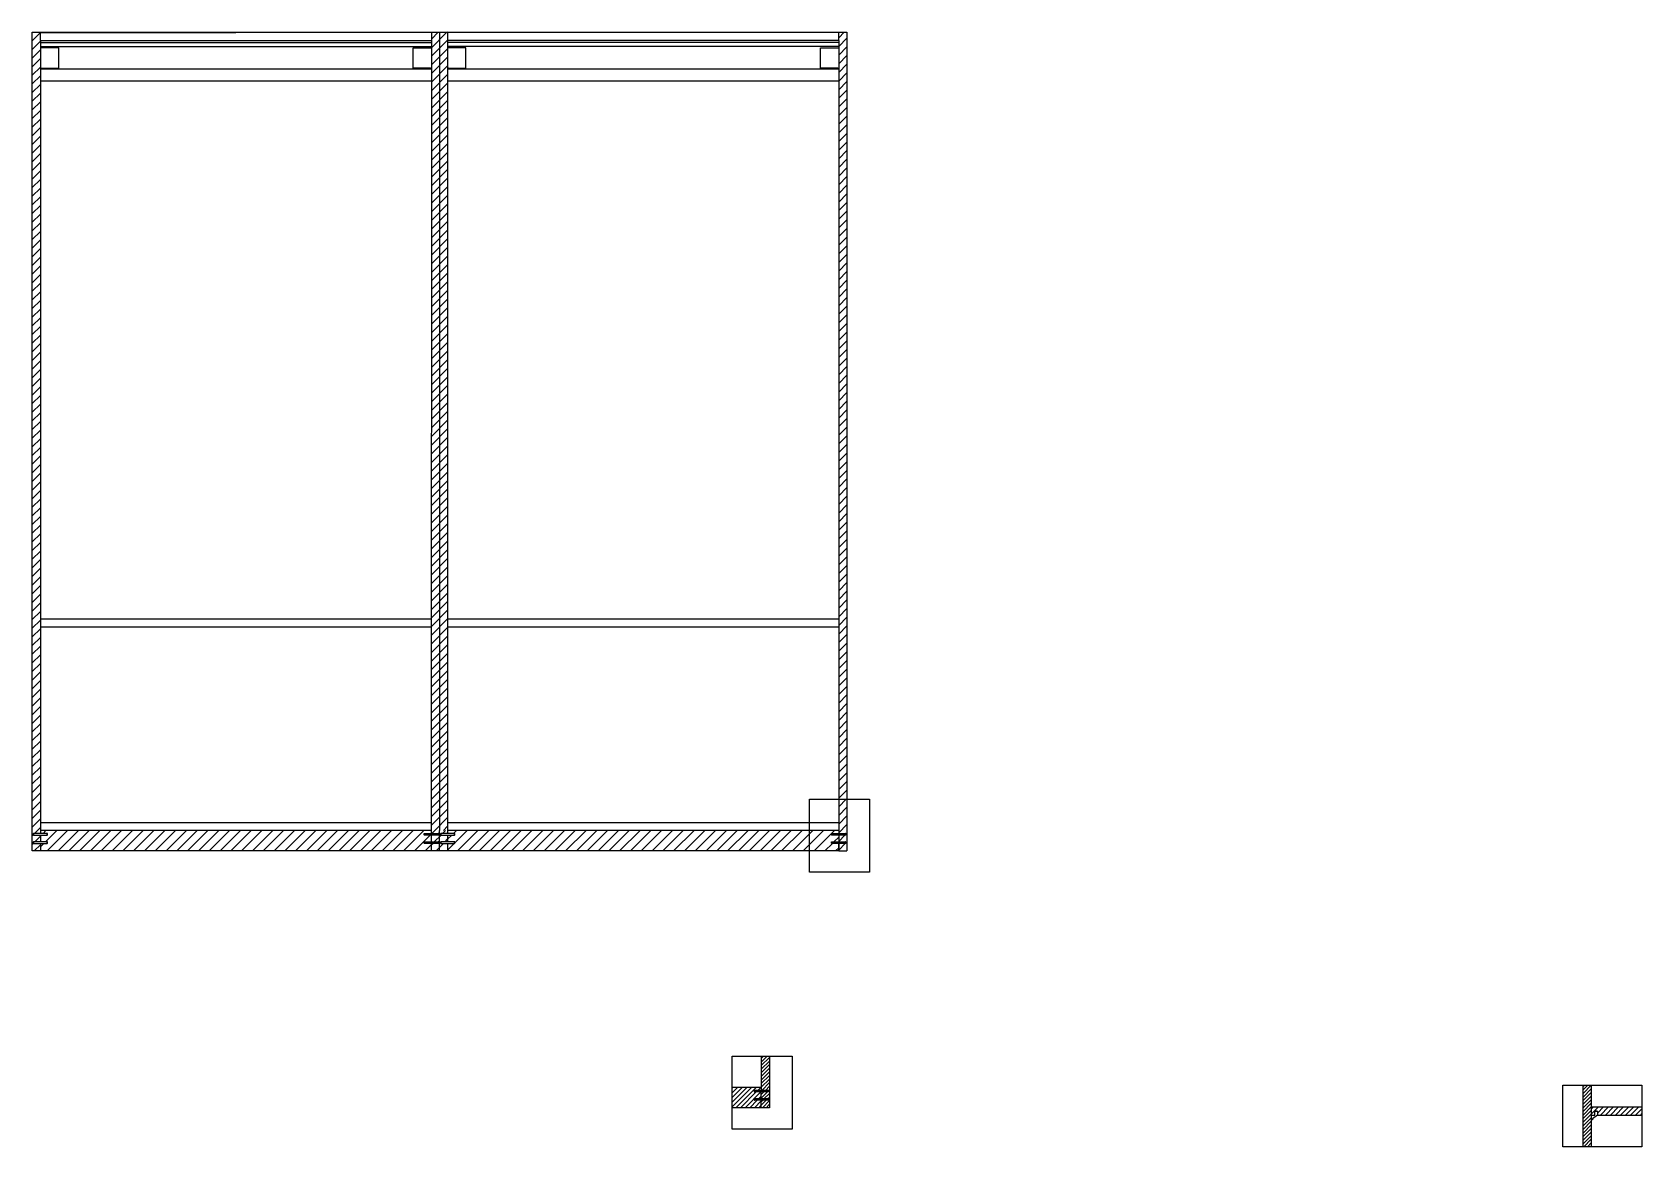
# Model space of a CAD drawing. Header units: inches. Extents: x -32 to 2461, y 586 to 3383.
# Drawn here: x 1476 to 1871.2, y 786.6 to 1060.2 of the extents above; entities that cross this region are included whole.
import ezdxf

# ---------------------------------------------------------------- set-up
doc = ezdxf.new("R2010")
doc.units = ezdxf.units.IN
doc.header["$MEASUREMENT"] = 0
doc.layers.get('0').update_dxf_attribs({"color": 11})
for name, color, linetype in [('dettagli', 141, 'Continuous'), ('particolari', 30, 'Continuous'), ('Viti', 41, 'Continuous')]:
    doc.layers.add(name, color=color, linetype=linetype)

# ---------------------------------------------------------------- blocks, each defined once
blk = doc.blocks.new('101356 no dettaglio')
at = {"layer": 'dettagli'}
for points in [[(772.94, 827.31, -0.156305), (772.94, 827.33), (773, 827.41, -0.251337), (773.06, 827.44), (773.31, 827.44, -0.250678), (773.38, 827.41), (773.43, 827.33, -0.146167), (773.44, 827.31)], [(772.94, 823.02, 0.149793), (772.94, 823), (773, 822.92, 0.251337), (773.06, 822.88), (773.31, 822.88, 0.250678), (773.38, 822.92), (773.43, 822.99, 0.152471), (773.44, 823.02)]]:
    blk.add_lwpolyline(points, format="xyb", dxfattribs=at)
for points in [[(772.94, 827.32), (773.43, 827.32)], [(772.94, 823.02), (772.94, 827.31)], [(773.44, 827.31), (773.44, 823.02)], [(773.43, 823.01), (772.94, 823.01)]]:
    blk.add_lwpolyline(points, dxfattribs=at)
blk = doc.blocks.new('101356 dettaglio')
for p, q in [((773.8, 827.22), (773.81, 823.12)), ((773.93, 827.22), (773.93, 823.12)), ((774.05, 827.22), (774.05, 823.12))]:
    blk.add_line(p, q)
for points in [[(773.68, 827.33, -0.156305), (773.68, 827.35), (773.74, 827.43, -0.251337), (773.81, 827.47), (774.05, 827.47, -0.250678), (774.12, 827.43), (774.17, 827.35, -0.146167), (774.18, 827.33)], [(773.68, 823.04, 0.149793), (773.68, 823.02), (773.74, 822.94, 0.251337), (773.81, 822.9), (774.05, 822.9, 0.250678), (774.12, 822.94), (774.17, 823.02, 0.152471), (774.18, 823.04)]]:
    blk.add_lwpolyline(points, format="xyb")
for points in [[(773.68, 827.34), (774.18, 827.34)], [(773.68, 823.04), (773.68, 827.33)], [(774.18, 827.33), (774.18, 823.04)], [(774.18, 823.03), (773.68, 823.03)]]:
    blk.add_lwpolyline(points)

msp = doc.modelspace()

# ---------------------------------------------------------------- hatches: boundary and pattern name
h = msp.add_hatch()
h.set_pattern_fill('ANSI31', color=61, scale=12)
h.paths.add_polyline_path([(1478.02, 1058.22), (1478.02, 1060.22), (1476.02, 1060.22), (1476.02, 859.22), (1478.02, 859.22), (1478.02, 861.06), (1476.24, 861.06), (1476.24, 861.45), (1478.02, 861.45), (1478.02, 863.1), (1476.24, 863.1), (1476.24, 863.49), (1478.02, 863.49)])
h = msp.add_hatch()
h.set_pattern_fill('ANSI31', color=61, scale=12)
h.paths.add_polyline_path([(1576.02, 1060.22), (1574.02, 1060.22), (1574.01, 864.22), (1576.02, 864.22)])
h.paths.add_polyline_path([(1578.02, 1060.22), (1576.02, 1060.22), (1576.02, 864.22), (1578.02, 864.23)])
h = msp.add_hatch()
h.set_pattern_fill('ANSI31', color=61, scale=12)
h.paths.add_polyline_path([(1676.02, 1060.22), (1674.02, 1060.22), (1674.02, 1058.22), (1674.02, 871.88), (1676.02, 871.88)])
h = msp.add_hatch()
h.set_pattern_fill('ANSI31', color=61, scale=12)
h.paths.add_polyline_path([(1676.02, 871.88), (1674.02, 871.88), (1674.02, 863.49), (1675.69, 863.49), (1675.76, 863.45, -0.250678), (1675.79, 863.39), (1675.79, 863.2, -0.251337), (1675.76, 863.15), (1675.69, 863.1), (1674.02, 863.1), (1674.02, 861.45), (1675.69, 861.45), (1675.76, 861.41, -0.250678), (1675.79, 861.35), (1675.79, 861.16, -0.251337), (1675.76, 861.11), (1675.69, 861.06), (1674.02, 861.06), (1674.02, 860.95), (1674.02, 859.22), (1676.02, 859.22)])
h = msp.add_hatch()
h.set_pattern_fill('ANSI31', color=61, scale=15)
h.paths.add_polyline_path([(1479.79, 863.21, -0.270214), (1479.76, 863.15), (1479.69, 863.1), (1479.69, 863.11, -0.070686), (1479.68, 863.1), (1478.02, 863.1), (1478.02, 861.45), (1479.69, 861.45), (1479.76, 861.41, -0.219339), (1479.79, 861.36)])
h.paths.add_polyline_path([(1479.79, 864.22), (1478.02, 864.22), (1478.02, 863.49), (1479.69, 863.49), (1479.76, 863.45, -0.233802), (1479.79, 863.4)])
h = msp.add_hatch()
h.set_pattern_fill('ANSI31', color=61, scale=15)
h.paths.add_polyline_path([(1666.83, 864.22), (1672.24, 864.22), (1672.24, 859.22), (1666.83, 859.22)])
h.paths.add_polyline_path([(1672.24, 864.22), (1666.83, 864.22), (1666.83, 859.22), (1672.24, 859.22)], flags=17)
edge = h.paths.add_edge_path()
edge.add_line((1572.35, 861.45), (1574.01, 861.45))
edge.add_line((1574.01, 861.45), (1574.01, 863.1))
edge.add_line((1574.01, 863.1), (1572.35, 863.1))
edge.add_arc((1572.35, 863.13), 0.0298, 237.172, 271.2294, ccw=False)
edge.add_line((1572.33, 863.11), (1572.27, 863.15))
edge.add_arc((1572.31, 863.2), 0.0648, 180, 236.4332, ccw=False)
edge.add_line((1572.24, 863.2), (1572.24, 863.39))
edge.add_arc((1572.31, 863.39), 0.0648, 123.7088, 180, ccw=False)
edge.add_line((1572.27, 863.45), (1572.33, 863.49))
edge.add_arc((1572.35, 863.46), 0.0328, 90.2186, 123.9357, ccw=False)
edge.add_line((1572.35, 863.49), (1574.01, 863.49))
edge.add_line((1574.01, 863.49), (1574.01, 864.22))
edge.add_line((1574.01, 864.22), (1479.79, 864.22))
edge.add_line((1479.79, 864.22), (1479.79, 859.22))
edge.add_line((1479.79, 859.22), (1574.01, 859.22))
edge.add_line((1574.01, 859.22), (1574.01, 861.06))
edge.add_line((1574.01, 861.06), (1572.35, 861.06))
edge.add_arc((1572.35, 861.09), 0.0298, 252.5933, 271.2294, ccw=False)
edge.add_line((1572.34, 861.07), (1572.34, 861.45))
edge.add_arc((1572.35, 861.42), 0.0328, 90.2186, 107.1521, ccw=False)
h = msp.add_hatch()
h.set_pattern_fill('ANSI31', color=61, scale=15)
edge = h.paths.add_edge_path()
edge.add_line((1576.02, 864.22), (1574.01, 864.22))
edge.add_line((1574.01, 864.22), (1574.01, 863.49))
edge.add_line((1574.01, 863.49), (1575.79, 863.49))
edge.add_line((1575.79, 863.49), (1575.79, 863.11))
edge.add_arc((1575.75, 862.33), 0.78, 86.8711, 94.7159)
edge.add_line((1575.68, 863.1), (1574.01, 863.1))
edge.add_line((1574.01, 863.1), (1574.01, 861.45))
edge.add_line((1574.01, 861.45), (1575.69, 861.45))
edge.add_line((1575.69, 861.45), (1575.69, 861.07))
edge.add_arc((1575.68, 861.09), 0.0311, 270.1396, 287.7441, ccw=False)
edge.add_line((1575.68, 861.06), (1574.01, 861.06))
edge.add_line((1574.01, 861.06), (1574.01, 859.22))
edge.add_line((1574.01, 859.22), (1576.02, 859.22))
edge.add_line((1576.02, 859.22), (1576.02, 864.22))
edge = h.paths.add_edge_path()
edge.add_line((1578.02, 863.1), (1576.24, 863.1))
edge.add_line((1576.24, 863.1), (1576.24, 863.49))
edge.add_arc((1576.29, 864.14), 0.648, 265.6387, 275.0229)
edge.add_line((1576.35, 863.49), (1578.02, 863.49))
edge.add_line((1578.02, 863.49), (1578.02, 864.23))
edge.add_line((1578.02, 864.23), (1576.02, 864.22))
edge.add_line((1576.02, 864.22), (1576.02, 859.22))
edge.add_line((1576.02, 859.22), (1578.02, 859.22))
edge.add_line((1578.02, 859.22), (1578.02, 861.06))
edge.add_line((1578.02, 861.06), (1576.24, 861.06))
edge.add_line((1576.24, 861.06), (1576.24, 861.45))
edge.add_arc((1576.29, 862.16), 0.71, 266.4422, 275.006)
edge.add_line((1576.35, 861.45), (1578.02, 861.45))
edge.add_line((1578.02, 861.45), (1578.02, 863.1))
h = msp.add_hatch()
h.set_pattern_fill('ANSI31', color=61, scale=15)
h.paths.add_polyline_path([(1579.79, 863.21, -0.270214), (1579.76, 863.15), (1579.69, 863.1), (1579.69, 863.11, -0.070686), (1579.68, 863.1), (1578.02, 863.1), (1578.02, 861.45), (1579.69, 861.45), (1579.76, 861.41, -0.219339), (1579.79, 861.36)])
h.paths.add_polyline_path([(1579.79, 864.22), (1578.02, 864.22), (1578.02, 863.49), (1579.69, 863.49), (1579.76, 863.45, -0.233802), (1579.79, 863.4)])
h = msp.add_hatch()
h.set_pattern_fill('ANSI31', color=61, scale=15)
h.paths.add_polyline_path([(1766.83, 864.22), (1772.24, 864.22), (1772.24, 859.22), (1766.83, 859.22)])
h.paths.add_polyline_path([(1772.24, 864.22), (1766.83, 864.22), (1766.83, 859.22), (1772.24, 859.22)], flags=17)
edge = h.paths.add_edge_path()
edge.add_arc((1672.35, 861.42), 0.0328, 90.2186, 123.482)
edge.add_line((1672.33, 861.45), (1672.27, 861.41))
edge.add_arc((1672.31, 861.35), 0.0648, 123.7088, 180)
edge.add_line((1672.24, 861.35), (1672.24, 861.16))
edge.add_arc((1672.31, 861.16), 0.0648, 180, 236.4332)
edge.add_line((1672.27, 861.11), (1672.33, 861.07))
edge.add_arc((1672.35, 861.09), 0.0298, 235.6945, 271.2294)
edge.add_line((1672.35, 861.06), (1674.02, 861.06))
edge.add_line((1674.02, 861.06), (1674.02, 859.22))
edge.add_line((1674.02, 859.22), (1579.79, 859.22))
edge.add_line((1579.79, 859.22), (1579.79, 864.22))
edge.add_line((1579.79, 864.22), (1674.02, 864.22))
edge.add_line((1674.02, 864.22), (1674.02, 863.49))
edge.add_line((1674.02, 863.49), (1672.35, 863.49))
edge.add_arc((1672.35, 863.46), 0.0328, 90.2186, 123.9357)
edge.add_line((1672.33, 863.49), (1672.27, 863.45))
edge.add_arc((1672.31, 863.39), 0.0648, 123.7088, 180)
edge.add_line((1672.24, 863.39), (1672.24, 863.2))
edge.add_arc((1672.31, 863.2), 0.0648, 180, 236.4332)
edge.add_line((1672.27, 863.15), (1672.33, 863.11))
edge.add_arc((1672.35, 863.13), 0.0298, 237.172, 271.2294)
edge.add_line((1672.35, 863.1), (1674.02, 863.1))
edge.add_line((1674.02, 863.1), (1674.02, 861.45))
edge.add_line((1674.02, 861.45), (1672.35, 861.45))
h = msp.add_hatch()
h.set_pattern_fill('ANSI31', color=61, scale=15)
h.paths.add_polyline_path([(1479.79, 861.17, -0.284203), (1479.76, 861.11), (1479.69, 861.06), (1479.69, 861.07, -0.070686), (1479.68, 861.06), (1478.02, 861.06), (1478.02, 859.22), (1479.79, 859.22)])
h = msp.add_hatch()
h.set_pattern_fill('ANSI31', color=61, scale=15)
h.paths.add_polyline_path([(1579.79, 861.17, -0.284203), (1579.76, 861.11), (1579.69, 861.06), (1579.69, 861.07, -0.070686), (1579.68, 861.06), (1578.02, 861.06), (1578.02, 859.22), (1579.79, 859.22)])
h = msp.add_hatch()
h.set_pattern_fill('ANSI31', color=61, scale=5)
h.paths.add_polyline_path([(1657.03, 808.82), (1655.03, 808.82), (1655.03, 800.43), (1656.7, 800.43), (1656.77, 800.39, -0.251337), (1656.8, 800.33), (1656.8, 800.14, -0.250678), (1656.77, 800.09), (1656.7, 800.04), (1656.7, 800.04), (1655.03, 800.04), (1655.03, 798.39), (1656.7, 798.39), (1656.77, 798.35, -0.251337), (1656.8, 798.29), (1656.8, 798.1, -0.250678), (1656.77, 798.05), (1656.7, 798), (1656.7, 798), (1655.03, 798), (1655.03, 796.16), (1657.03, 796.16)])
h = msp.add_hatch()
h.set_pattern_fill('ANSI31', color=61, scale=6.5)
h.paths.add_polyline_path([(1653.25, 800.33, -0.251337), (1653.28, 800.39), (1653.35, 800.43), (1655.03, 800.43), (1655.03, 801.16), (1647.84, 801.16), (1647.84, 796.16), (1655.03, 796.16), (1655.03, 798), (1653.35, 798), (1653.28, 798.05, -0.250678), (1653.25, 798.1), (1653.25, 798.29, -0.251337), (1653.28, 798.35), (1653.35, 798.39), (1655.03, 798.39), (1655.03, 800.04), (1653.35, 800.04), (1653.28, 800.09, -0.250678), (1653.25, 800.14)])
h = msp.add_hatch()
h.set_pattern_fill('ANSI31', color=61, scale=7)
h.paths.add_polyline_path([(1871.2, 796.36), (1858.8, 796.36), (1858.8, 794.36), (1859.7, 794.36), (1859.7, 795.26), (1859.88, 795.36), (1860.13, 795.36), (1860.3, 795.26), (1860.3, 794.36), (1871.2, 794.36)])
at = {"layer": 'dettagli'}
h = msp.add_hatch(dxfattribs=at)
h.set_pattern_fill('ANSI31', color=61, scale=5)
h.paths.add_polyline_path([(1858.8, 801.74), (1856.8, 801.74), (1856.8, 786.57), (1858.8, 786.57), (1858.8, 793.16), (1858.8, 793.45), (1858.8, 793.99), (1858.8, 794.21), (1858.8, 794.03), (1858.8, 794.29), (1858.8, 794.36)])

# ---------------------------------------------------------------- linework, layer by layer
for p, q in [((1476.02, 1060.22), (1676.02, 1060.22)), ((1476.02, 859.22), (1476.02, 1060.22)), ((1478.02, 1058.22), (1478.02, 1060.22)), ((1478.02, 1060.07), (1574.02, 1060.22)), ((1574.02, 1060.22), (1574.01, 863.49)), ((1576.02, 1060.22), (1576.02, 864.22)), ((1578.02, 1060.22), (1578.02, 863.49)), ((1674.02, 1060.07), (1578.02, 1060.22)), ((1674.02, 1058.22), (1674.02, 1060.22)), ((1676.02, 1060.22), (1676.02, 871.88)), ((1478.02, 1058.22), (1478.02, 863.49)), ((1478.02, 1058.22), (1574.02, 1058.22)), ((1478.02, 1057.72), (1574.02, 1057.72)), ((1478.02, 1056.72), (1574.02, 1056.72)), ((1569.52, 1051.42), (1569.52, 1056.42)), ((1569.52, 1056.42), (1574.02, 1056.42)), ((1674.02, 1058.22), (1578.02, 1058.22)), ((1674.02, 1057.72), (1578.02, 1057.72)), ((1674.02, 1056.72), (1578.02, 1056.72)), ((1582.52, 1056.42), (1578.02, 1056.42)), ((1582.52, 1051.42), (1582.52, 1056.42)), ((1669.52, 1051.42), (1669.52, 1056.42)), ((1669.52, 1056.42), (1674.02, 1056.42)), ((1674.02, 1058.22), (1674.02, 871.88)), ((1478.02, 1051.22), (1574.02, 1051.22)), ((1573.52, 1051.42), (1569.52, 1051.42)), ((1573.82, 1051.42), (1573.52, 1051.42)), ((1573.82, 1051.42), (1574.02, 1051.42)), ((1578.22, 1051.42), (1578.02, 1051.42)), ((1578.02, 1051.22), (1674.02, 1051.22)), ((1578.22, 1051.42), (1578.52, 1051.42)), ((1578.52, 1051.42), (1582.52, 1051.42)), ((1673.52, 1051.42), (1669.52, 1051.42)), ((1673.82, 1051.42), (1673.52, 1051.42)), ((1673.82, 1051.42), (1674.02, 1051.42)), ((1574.02, 1048.22), (1478.02, 1048.22)), ((1674.02, 1048.22), (1578.02, 1048.22)), ((1478.02, 916.22), (1574.02, 916.22)), ((1478.02, 914.22), (1574.02, 914.22)), ((1578.02, 916.22), (1674.02, 916.22)), ((1578.02, 914.22), (1674.02, 914.22)), ((1674.02, 871.88), (1674.02, 863.49)), ((1676.02, 871.88), (1676.02, 859.22)), ((1478.02, 866.22), (1574.02, 866.22)), ((1578.02, 866.22), (1674.02, 866.22)), ((1574.01, 864.22), (1478.02, 864.22)), ((1478.02, 863.1), (1478.02, 861.45)), ((1574.01, 863.1), (1574.01, 861.45)), ((1576.02, 859.22), (1576.02, 864.22)), ((1674.02, 864.22), (1578.02, 864.22)), ((1578.02, 863.1), (1578.02, 861.45)), ((1674.02, 863.1), (1674.02, 861.45)), ((1674.02, 859.22), (1476.02, 859.22)), ((1478.02, 861.06), (1478.02, 859.22)), ((1574.01, 861.06), (1574.01, 859.22)), ((1578.02, 861.06), (1578.02, 859.22)), ((1674.02, 861.06), (1674.02, 859.22)), ((1674.02, 859.22), (1674.02, 860.95)), ((1674.02, 859.22), (1676.02, 859.22)), ((1858.8, 794.36), (1859.7, 794.36))]:
    msp.add_line(p, q)
at = {"color": 200}
for p, q in [((1655.03, 808.82), (1655.03, 800.43)), ((1657.03, 808.82), (1657.03, 796.16)), ((1655.03, 801.16), (1647.84, 801.16)), ((1655.03, 798.39), (1655.03, 800.04)), ((1856.8, 786.57), (1856.8, 801.74)), ((1858.8, 801.74), (1858.8, 793.99)), ((1657.03, 796.16), (1647.84, 796.16)), ((1655.03, 796.16), (1655.03, 798)), ((1858.8, 796.36), (1871.2, 796.36)), ((1858.8, 794.36), (1858.8, 786.57)), ((1860.3, 794.36), (1871.2, 794.36))]:
    msp.add_line(p, q, dxfattribs=at)
msp.add_lwpolyline([(1478.02, 1051.42), (1478.22, 1051.42), (1478.52, 1051.42), (1482.52, 1051.42), (1482.52, 1056.42), (1478.02, 1056.42)])
at = {"layer": 'particolari'}
for points in [[(1666.83, 871.88), (1681.6, 871.88), (1681.6, 853.97), (1666.83, 853.97)], [(1647.84, 808.82), (1662.61, 808.82), (1662.61, 790.91), (1647.84, 790.91)], [(1851.8, 801.74), (1871.2, 801.74), (1871.2, 786.57), (1851.8, 786.57)]]:
    msp.add_lwpolyline(points, close=True, dxfattribs=at)
at = {"layer": 'Viti'}
for p, q in [((1858.8, 794.36), (1859.7, 794.36)), ((1860.3, 794.36), (1859.1, 793.46)), ((1859.7, 795.26), (1859.88, 795.36)), ((1859.7, 794.36), (1859.7, 795.26)), ((1860.3, 795.26), (1859.7, 795.26)), ((1859.88, 795.36), (1860.13, 795.36)), ((1860.13, 795.36), (1860.3, 795.26)), ((1860.3, 795.26), (1860.3, 794.36)), ((1859.1, 793.16), (1858.8, 793.16)), ((1859.1, 793.46), (1859.1, 793.16))]:
    msp.add_line(p, q, dxfattribs=at)

# ---------------------------------------------------------------- block references
at = {"yscale": 0.7769177097830792, "zscale": 0.7769177097830792}
for p, xscale, rotation in [((836.93, 262.6), -0.7769177097830792, 270), ((2215.1, 262.6), 0.7769177097830792, 90.00000000000001), ((936.93, 262.6), -0.7769177097830792, 270), ((2315.1, 262.6), 0.7769177097830792, 89.99999999999999), ((836.93, 260.56), -0.7769177097830792, 270), ((2215.1, 260.56), 0.7769177097830792, 90.00000000000001), ((936.93, 260.56), -0.7769177097830792, 270), ((2315.1, 260.56), 0.7769177097830792, 89.99999999999999)]:
    msp.add_blockref('101356 no dettaglio', p, dxfattribs=dict(at, xscale=xscale, rotation=rotation))
at = {"layer": 'Viti', "xscale": 0.7778379589680192, "yscale": 0.7778379589680192, "zscale": 0.7778379589680192, "rotation": 270}
for p in [(1013.16, 1402.23), (1013.16, 1400.19)]:
    msp.add_blockref('101356 dettaglio', p, dxfattribs=at)

doc.saveas('drawing.dxf')
